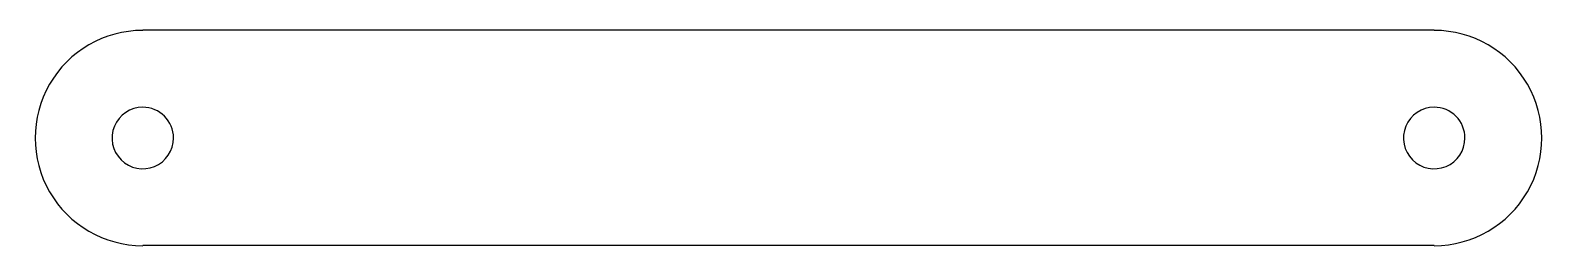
# Model space of a CAD drawing. Extents: x -0.1 to 49.2, y -7 to 0.
import ezdxf

# ---------------------------------------------------------------- set-up
doc = ezdxf.new("R2010")
doc.units = 0
doc.layers.get('0').update_dxf_attribs({"linetype": 'CONTINUOUS'})

msp = doc.modelspace()

# ---------------------------------------------------------------- linework, layer by layer
at = {"color": 7}
for points in [[(45.52442, 0.044684), (3.52298, 0.044684)], [(45.52442, -6.955556), (3.52298, -6.955556)]]:
    msp.add_lwpolyline(points, dxfattribs=at)
for points in [[(3.525012, -2.457468)], [(45.524928, -2.457468)]]:
    msp.add_lwpolyline(points, close=True, dxfattribs=at)
for points in [[(3.525012, 0.042542), (2.274585, 0.042533), (1.119143, -0.624562), (0.493929, -1.707463)], [(48.556011, -1.707463), (47.930797, -0.624561), (46.775355, 0.042534), (45.524928, 0.042534)], [(0.493929, -1.707463), (-0.131284, -2.790365), (-0.131284, -4.124555), (0.493929, -5.207456)], [(48.556011, -5.207456), (49.181224, -4.124554), (49.181224, -2.790364), (48.556011, -1.707463)], [(3.525012, -2.457468), (3.12055, -2.457468), (2.755913, -2.70111), (2.601132, -3.074785)], [(4.525013, -3.457468), (4.525013, -2.905183), (4.077297, -2.457468), (3.525012, -2.457468)], [(45.524928, -2.457468), (45.120466, -2.457468), (44.755829, -2.70111), (44.601048, -3.074785)], [(46.232035, -2.750361), (46.044499, -2.562825), (45.790145, -2.457468), (45.524928, -2.457468)], [(46.524929, -3.457468), (46.524929, -3.192252), (46.419572, -2.937898), (46.232035, -2.750361)], [(2.601132, -3.074785), (2.446351, -3.448459), (2.531907, -3.878577), (2.817905, -4.164575)], [(44.601048, -3.074785), (44.446267, -3.448459), (44.531823, -3.878577), (44.817821, -4.164575)], [(3.907696, -4.381348), (4.28137, -4.226567), (4.525013, -3.861931), (4.525013, -3.457468)], [(45.907612, -4.381348), (46.281286, -4.226567), (46.524929, -3.861931), (46.524929, -3.457468)], [(2.817905, -4.164575), (3.103903, -4.450574), (3.534021, -4.536129), (3.907696, -4.381348)], [(44.817821, -4.164575), (45.103819, -4.450574), (45.533937, -4.536129), (45.907612, -4.381348)], [(0.493929, -5.207456), (1.119143, -6.290358), (2.274585, -6.957453), (3.525012, -6.957453)], [(45.524928, -6.957461), (46.775355, -6.957452), (47.930797, -6.290357), (48.556011, -5.207456)]]:
    msp.add_open_spline(points, degree=3, dxfattribs=at)

doc.saveas('drawing.dxf')
